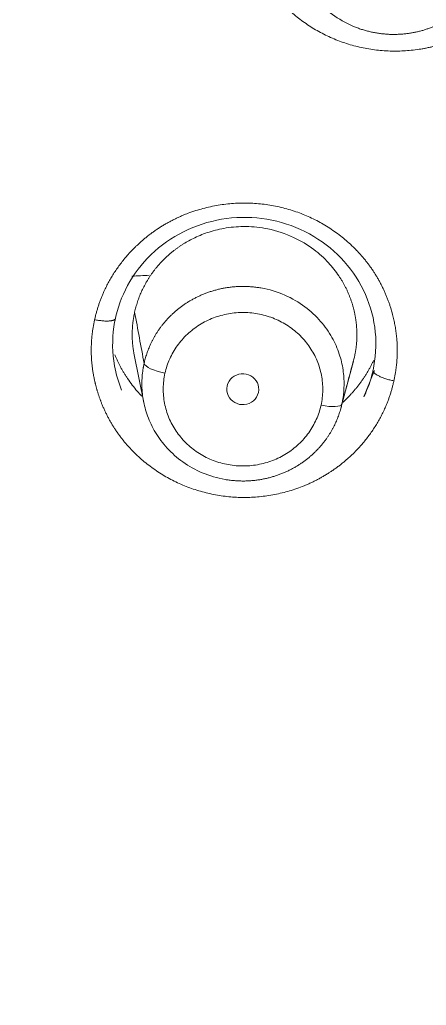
# Model space of a CAD drawing. Extents: x 6534 to 7663, y 0 to 827.
# Drawn here: x 7068.23 to 7073.93, y 531.49 to 545.31 of the extents above; entities that cross this region are included whole.
import ezdxf

# ---------------------------------------------------------------- set-up
doc = ezdxf.new("R2010")
doc.units = 0
doc.header["$LTSCALE"] = 30
doc.header["$MEASUREMENT"] = 0
doc.layers.add('1', color=7, linetype='CONTINUOUS')

msp = doc.modelspace()

# ---------------------------------------------------------------- linework, layer by layer
at = {"layer": '1', "color": 7, "linetype": 'Continuous', "lineweight": 18}
for p, q in [((7069.836, 540.612), (7069.971, 539.945)), ((7072.736, 539.864), (7072.913, 540.523))]:
    msp.add_line(p, q, dxfattribs=at)
for centre, major_axis, ratio, start_param, end_param in [((7103.394, 533.921), (62.577, 0), 0.961466, 0, 3.141593), ((7103.394, 533.307), (-60.5, 0), 0.961466, 4.72417, 7.004197), ((7103.394, 533.445), (60, 0), 0.961466, 1.582577, 4.712389), ((7103.394, 533.445), (-59.925, 0), 0.961466, 4.712389, 7.853982), ((7070.269, 540.435), (-0.293, 0.065), 0.268941, 0.113132, 1.630108), ((7072.458, 539.987), (0.293, -0.065), 0.268891, 4.771835, 6.271369), ((7103.394, 533.775), (60, 0), 0.961466, 3.141593, 4.11151)]:
    msp.add_ellipse(centre, major_axis=major_axis, ratio=ratio, start_param=start_param, end_param=end_param, dxfattribs=at)
at = {"layer": '1', "color": 7, "linetype": 'Continuous', "lineweight": 13}
for centre, major_axis, start_param, end_param in [((7103.394, 533.601), (61.963, 0), 1.570796, 3.141593), ((7103.394, 533.307), (59.425, 0), 1.570796, 4.70194), ((7103.394, 533.307), (57.948, 0), 1.579187, 4.712389), ((7103.394, 533.352), (57.403, 0), 1.579486, 4.712389)]:
    msp.add_ellipse(centre, major_axis=major_axis, ratio=0.961466, start_param=start_param, end_param=end_param, dxfattribs=at)
at = {"layer": '1', "color": 7, "linetype": 'Continuous', "lineweight": 18}
for points, degree, knots in [([(7040.495, 539.074), (7040.495, 540.309), (7040.535, 541.529), (7040.686, 543.933), (7040.799, 545.118), (7041.09, 547.449), (7041.269, 548.594), (7041.688, 550.845), (7041.928, 551.949), (7042.462, 554.113), (7042.757, 555.173), (7043.395, 557.248), (7043.738, 558.262), (7044.468, 560.243), (7044.854, 561.21), (7045.665, 563.095), (7046.089, 564.014), (7046.968, 565.802), (7047.424, 566.672), (7048.362, 568.363), (7048.845, 569.185), (7049.832, 570.779), (7050.336, 571.552), (7051.362, 573.051), (7051.884, 573.776), (7052.939, 575.18), (7053.473, 575.859), (7054.55, 577.171), (7055.092, 577.804), (7056.182, 579.025), (7056.729, 579.614), (7057.55, 580.465), (7057.961, 580.883), (7058.44, 581.356), (7058.679, 581.589), (7058.799, 581.705), (7058.858, 581.763), (7058.888, 581.792), (7058.903, 581.806), (7058.911, 581.813), (7058.914, 581.817), (7058.916, 581.818), (7058.917, 581.819), (7058.918, 581.82), (7058.918, 581.82), (7058.918, 581.82), (7058.918, 581.82), (7060.391, 583.236), (7061.936, 584.58), (7065.15, 587.109), (7066.82, 588.296), (7070.268, 590.502), (7072.046, 591.521), (7075.692, 593.385), (7077.56, 594.228), (7081.367, 595.734), (7083.306, 596.396), (7087.236, 597.532), (7089.227, 598.007), (7093.242, 598.768), (7095.265, 599.053), (7099.325, 599.434), (7101.361, 599.529), (7103.394, 599.529)], 3, [0, 0, 0, 0, 0.03125, 0.03125, 0.0625, 0.0625, 0.09375, 0.09375, 0.125, 0.125, 0.15625, 0.15625, 0.1875, 0.1875, 0.21875, 0.21875, 0.25, 0.25, 0.28125, 0.28125, 0.3125, 0.3125, 0.34375, 0.34375, 0.375, 0.375, 0.40625, 0.40625, 0.4375, 0.4375, 0.46875, 0.46875, 0.484375, 0.492188, 0.496094, 0.498047, 0.499023, 0.499512, 0.499756, 0.499878, 0.499939, 0.499969, 0.499985, 0.499992, 0.499996, 0.499996, 0.5, 0.5, 0.5625, 0.5625, 0.625, 0.625, 0.6875, 0.6875, 0.75, 0.75, 0.8125, 0.8125, 0.875, 0.875, 0.9375, 0.9375, 1, 1, 1, 1]), ([(7072.183, 547.021), (7072.181, 547.016), (7072.176, 547.006), (7072.169, 546.99), (7072.162, 546.975), (7072.156, 546.958), (7072.127, 546.884), (7072.084, 546.742), (7072.055, 546.523), (7072.065, 546.286), (7072.123, 546.037), (7072.237, 545.787), (7072.412, 545.551), (7072.648, 545.346), (7072.857, 545.234), (7072.998, 545.182), (7073.054, 545.164), (7073.11, 545.149), (7073.166, 545.135), (7073.222, 545.124), (7073.278, 545.115), (7073.334, 545.109), (7073.39, 545.104), (7073.445, 545.102), (7073.5, 545.102), (7073.554, 545.104), (7073.607, 545.107), (7073.66, 545.113), (7073.712, 545.12), (7073.763, 545.129), (7073.813, 545.14), (7073.862, 545.152), (7073.911, 545.166), (7073.958, 545.182), (7074.004, 545.198), (7074.049, 545.217), (7074.093, 545.236), (7074.136, 545.257), (7074.177, 545.278), (7074.217, 545.301), (7074.256, 545.325), (7074.294, 545.349), (7074.331, 545.375), (7074.366, 545.401), (7074.4, 545.428), (7074.432, 545.456), (7074.464, 545.484), (7074.494, 545.512), (7074.522, 545.542), (7074.55, 545.571), (7074.576, 545.601), (7074.601, 545.632), (7074.625, 545.662), (7074.648, 545.693), (7074.669, 545.724), (7074.69, 545.755), (7074.709, 545.786), (7074.727, 545.817), (7074.744, 545.848), (7074.76, 545.879), (7074.769, 545.9), (7074.774, 545.911)], 3, [0, 0, 0, 0, 0.003868, 0.007805, 0.01181, 0.015885, 0.020029, 0.067453, 0.118817, 0.17412, 0.233359, 0.296531, 0.363634, 0.434665, 0.50962, 0.522975, 0.536211, 0.549327, 0.562323, 0.575199, 0.587955, 0.600592, 0.613109, 0.625506, 0.637783, 0.64994, 0.661978, 0.673896, 0.685694, 0.697372, 0.708931, 0.72037, 0.731689, 0.742888, 0.753967, 0.764927, 0.775767, 0.786487, 0.797088, 0.807568, 0.817929, 0.82817, 0.838292, 0.848293, 0.858175, 0.867937, 0.87758, 0.887103, 0.896505, 0.905789, 0.914952, 0.923996, 0.932919, 0.941724, 0.950408, 0.958973, 0.967418, 0.975743, 0.983948, 0.992034, 1, 1, 1, 1]), ([(7069.575, 541.131), (7069.577, 541.138), (7069.617, 541.316), (7069.755, 541.658), (7070.106, 542.084), (7070.58, 542.392), (7071.13, 542.549), (7071.703, 542.539), (7072.246, 542.363), (7072.708, 542.037), (7073.046, 541.593), (7073.229, 541.07), (7073.237, 540.659), (7073.196, 540.436), (7073.187, 540.394)], 3, [0, 0, 0, 0, 0.004006, 0.097881, 0.195244, 0.292934, 0.390567, 0.488215, 0.58585, 0.683515, 0.781115, 0.878793, 0.976719, 1, 1, 1, 1]), ([(7069.843, 541.209), (7069.846, 541.221), (7069.852, 541.245), (7069.861, 541.281), (7069.872, 541.317), (7069.883, 541.353), (7069.895, 541.389), (7069.908, 541.424), (7069.923, 541.459), (7069.938, 541.494), (7069.954, 541.529), (7069.971, 541.563), (7069.989, 541.597), (7070.007, 541.63), (7070.027, 541.663), (7070.048, 541.696), (7070.069, 541.728), (7070.092, 541.76), (7070.115, 541.791), (7070.139, 541.822), (7070.164, 541.852), (7070.19, 541.882), (7070.217, 541.911), (7070.244, 541.939), (7070.272, 541.967), (7070.302, 541.994), (7070.331, 542.021), (7070.362, 542.047), (7070.394, 542.072), (7070.426, 542.096), (7070.459, 542.12), (7070.492, 542.143), (7070.566, 542.19), (7070.695, 542.261), (7070.895, 542.34), (7071.136, 542.397), (7071.415, 542.418), (7071.739, 542.383), (7072.065, 542.275), (7072.35, 542.104), (7072.558, 541.916), (7072.668, 541.777), (7072.718, 541.701), (7072.73, 541.683), (7072.741, 541.665), (7072.752, 541.647), (7072.763, 541.629), (7072.774, 541.61), (7072.784, 541.591), (7072.794, 541.573), (7072.803, 541.554), (7072.813, 541.535), (7072.822, 541.516), (7072.831, 541.497), (7072.839, 541.477), (7072.847, 541.458), (7072.855, 541.439), (7072.863, 541.419), (7072.87, 541.4), (7072.877, 541.38), (7072.884, 541.36), (7072.891, 541.341), (7072.897, 541.321), (7072.903, 541.301), (7072.909, 541.281), (7072.914, 541.261), (7072.919, 541.241), (7072.924, 541.221), (7072.928, 541.201), (7072.932, 541.18), (7072.936, 541.16), (7072.94, 541.14), (7072.943, 541.12), (7072.946, 541.1), (7072.949, 541.079), (7072.951, 541.059), (7072.954, 541.039), (7072.955, 541.018), (7072.957, 540.998), (7072.958, 540.978), (7072.959, 540.958), (7072.96, 540.937), (7072.961, 540.917), (7072.961, 540.897), (7072.961, 540.877), (7072.96, 540.857), (7072.96, 540.836), (7072.959, 540.816), (7072.958, 540.796), (7072.956, 540.776), (7072.954, 540.756), (7072.952, 540.736), (7072.95, 540.716), (7072.947, 540.697), (7072.945, 540.677), (7072.941, 540.657), (7072.938, 540.637), (7072.934, 540.618), (7072.931, 540.598), (7072.928, 540.585), (7072.926, 540.579)], 3, [0, 0, 0, 0, 0.007813, 0.015643, 0.023491, 0.031355, 0.039237, 0.047135, 0.055051, 0.062984, 0.070934, 0.078901, 0.086885, 0.094886, 0.102905, 0.11094, 0.118993, 0.127062, 0.135149, 0.143253, 0.151374, 0.159512, 0.167668, 0.17584, 0.18403, 0.192237, 0.200461, 0.208702, 0.21696, 0.225235, 0.233528, 0.241838, 0.250165, 0.287539, 0.331219, 0.381203, 0.437487, 0.500068, 0.577267, 0.644638, 0.702162, 0.749821, 0.754275, 0.758723, 0.763167, 0.767606, 0.77204, 0.776469, 0.780893, 0.785312, 0.789727, 0.794136, 0.798541, 0.80294, 0.807335, 0.811725, 0.816109, 0.820489, 0.824864, 0.829234, 0.833599, 0.83796, 0.842315, 0.846665, 0.851011, 0.855351, 0.859687, 0.864018, 0.868343, 0.872664, 0.87698, 0.881291, 0.885597, 0.889899, 0.894195, 0.898486, 0.902773, 0.907054, 0.911331, 0.915602, 0.919869, 0.924131, 0.928388, 0.932639, 0.936886, 0.941129, 0.945366, 0.949598, 0.953825, 0.958048, 0.962265, 0.966477, 0.970685, 0.974888, 0.979085, 0.983278, 0.987466, 0.991649, 0.995827, 1, 1, 1, 1]), ([(7072.75, 539.922), (7072.752, 539.928), (7072.754, 539.939), (7072.758, 539.957), (7072.761, 539.974), (7072.764, 539.99), (7072.775, 540.062), (7072.786, 540.198), (7072.772, 540.406), (7072.718, 540.631), (7072.616, 540.863), (7072.455, 541.091), (7072.233, 541.297), (7071.949, 541.462), (7071.711, 541.534), (7071.556, 541.557), (7071.497, 541.564), (7071.439, 541.568), (7071.381, 541.57), (7071.323, 541.569), (7071.267, 541.567), (7071.21, 541.562), (7071.155, 541.555), (7071.101, 541.547), (7071.047, 541.536), (7070.994, 541.523), (7070.943, 541.509), (7070.892, 541.493), (7070.843, 541.475), (7070.795, 541.456), (7070.748, 541.435), (7070.703, 541.413), (7070.659, 541.39), (7070.616, 541.366), (7070.574, 541.34), (7070.534, 541.313), (7070.495, 541.285), (7070.458, 541.257), (7070.422, 541.227), (7070.388, 541.197), (7070.355, 541.166), (7070.323, 541.134), (7070.293, 541.102), (7070.265, 541.069), (7070.237, 541.036), (7070.211, 541.003), (7070.187, 540.969), (7070.164, 540.935), (7070.142, 540.9), (7070.122, 540.866), (7070.102, 540.831), (7070.084, 540.797), (7070.068, 540.762), (7070.052, 540.728), (7070.038, 540.693), (7070.025, 540.659), (7070.013, 540.625), (7070.002, 540.591), (7069.992, 540.557), (7069.983, 540.523), (7069.978, 540.501), (7069.976, 540.49)], 3, [0, 0, 0, 0, 0.004261, 0.008394, 0.012398, 0.016275, 0.020023, 0.063382, 0.111845, 0.165408, 0.224069, 0.287823, 0.356668, 0.430599, 0.509612, 0.522989, 0.536244, 0.54938, 0.562394, 0.575288, 0.588061, 0.600714, 0.613245, 0.625657, 0.637947, 0.650117, 0.662166, 0.674094, 0.685902, 0.697589, 0.709155, 0.7206, 0.731925, 0.743129, 0.754212, 0.765175, 0.776017, 0.786738, 0.797338, 0.807818, 0.818177, 0.828415, 0.838533, 0.848529, 0.858405, 0.868161, 0.877795, 0.887309, 0.896702, 0.905974, 0.915126, 0.924157, 0.933067, 0.941856, 0.950525, 0.959072, 0.967499, 0.975806, 0.983991, 0.992056, 1, 1, 1, 1]), ([(7069.661, 540.117), (7069.616, 540.227), (7069.532, 540.518), (7069.525, 540.865), (7069.566, 541.088), (7069.575, 541.131)], 3, [0, 0, 0, 0, 0.344014, 0.873476, 1, 1, 1, 1]), ([(7069.838, 540.606), (7069.838, 540.606), (7069.836, 540.614), (7069.833, 540.627), (7069.83, 540.648), (7069.827, 540.668), (7069.824, 540.688), (7069.821, 540.708), (7069.818, 540.729), (7069.816, 540.749), (7069.814, 540.769), (7069.813, 540.789), (7069.811, 540.81), (7069.81, 540.83), (7069.81, 540.85), (7069.809, 540.871), (7069.809, 540.891), (7069.809, 540.911), (7069.809, 540.931), (7069.81, 540.951), (7069.811, 540.971), (7069.812, 540.991), (7069.814, 541.012), (7069.815, 541.031), (7069.817, 541.051), (7069.82, 541.071), (7069.822, 541.091), (7069.825, 541.111), (7069.828, 541.131), (7069.832, 541.15), (7069.835, 541.17), (7069.839, 541.189), (7069.842, 541.202), (7069.843, 541.209)], 3, [0, 0, 0, 0, 0.00211, 0.035929, 0.06971, 0.103452, 0.137156, 0.170822, 0.204449, 0.238038, 0.271589, 0.305101, 0.338575, 0.37201, 0.405407, 0.438766, 0.472086, 0.505369, 0.538612, 0.571818, 0.604985, 0.638113, 0.671204, 0.704256, 0.737269, 0.770245, 0.803182, 0.836081, 0.868941, 0.901763, 0.934547, 0.967293, 1, 1, 1, 1]), ([(7069.293, 540.203), (7069.281, 540.25), (7069.193, 540.7), (7069.282, 541.104)], 2, [0, 0, 0, 0.108536, 1, 1, 1]), ([(7069.565, 540.613), (7069.568, 540.605), (7069.577, 540.584), (7069.592, 540.549), (7069.611, 540.509), (7069.631, 540.47), (7069.651, 540.431), (7069.673, 540.392), (7069.696, 540.354), (7069.72, 540.316), (7069.777, 540.229), (7069.85, 540.133), (7069.922, 540.054), (7069.943, 540.032)], 3, [0, 0, 0, 0, 0.037461, 0.100648, 0.163986, 0.227474, 0.291113, 0.354902, 0.418842, 0.482933, 0.547174, 0.867774, 1, 1, 1, 1]), ([(7069.976, 540.49), (7069.975, 540.485), (7069.972, 540.474), (7069.969, 540.457), (7069.966, 540.44), (7069.963, 540.423), (7069.95, 540.345), (7069.939, 540.198), (7069.958, 539.978), (7070.02, 539.747), (7070.13, 539.515), (7070.296, 539.294), (7070.517, 539.098), (7070.793, 538.944), (7071.022, 538.877), (7071.17, 538.854), (7071.229, 538.848), (7071.287, 538.844), (7071.345, 538.842), (7071.402, 538.842), (7071.459, 538.845), (7071.515, 538.85), (7071.571, 538.856), (7071.625, 538.865), (7071.679, 538.876), (7071.731, 538.888), (7071.783, 538.903), (7071.833, 538.919), (7071.882, 538.936), (7071.93, 538.955), (7071.977, 538.976), (7072.023, 538.998), (7072.067, 539.021), (7072.11, 539.046), (7072.151, 539.071), (7072.191, 539.098), (7072.23, 539.126), (7072.267, 539.154), (7072.303, 539.184), (7072.337, 539.214), (7072.37, 539.245), (7072.402, 539.277), (7072.432, 539.309), (7072.461, 539.342), (7072.488, 539.375), (7072.514, 539.408), (7072.539, 539.442), (7072.562, 539.476), (7072.584, 539.511), (7072.604, 539.545), (7072.624, 539.58), (7072.642, 539.614), (7072.658, 539.649), (7072.674, 539.683), (7072.688, 539.718), (7072.701, 539.752), (7072.713, 539.787), (7072.724, 539.821), (7072.734, 539.855), (7072.743, 539.888), (7072.748, 539.911), (7072.75, 539.922)], 3, [0, 0, 0, 0, 0.003868, 0.007805, 0.01181, 0.015885, 0.020029, 0.067453, 0.118817, 0.17412, 0.233359, 0.296531, 0.363634, 0.434665, 0.50962, 0.522975, 0.536211, 0.549327, 0.562323, 0.575199, 0.587955, 0.600592, 0.613109, 0.625506, 0.637783, 0.64994, 0.661978, 0.673896, 0.685694, 0.697372, 0.708931, 0.72037, 0.731689, 0.742888, 0.753967, 0.764927, 0.775767, 0.786487, 0.797088, 0.807568, 0.817929, 0.82817, 0.838292, 0.848293, 0.858175, 0.867937, 0.87758, 0.887103, 0.896505, 0.905789, 0.914952, 0.923996, 0.932919, 0.941724, 0.950408, 0.958973, 0.967418, 0.975743, 0.983948, 0.992034, 1, 1, 1, 1]), ([(7072.76, 539.941), (7072.764, 539.945), (7072.775, 539.955), (7072.791, 539.97), (7072.808, 539.987), (7072.824, 540.003), (7072.841, 540.02), (7072.857, 540.037), (7072.873, 540.054), (7072.889, 540.071), (7072.904, 540.088), (7072.919, 540.106), (7072.934, 540.123), (7072.949, 540.141), (7072.963, 540.159), (7072.978, 540.177), (7072.992, 540.195), (7073.005, 540.214), (7073.019, 540.232), (7073.032, 540.251), (7073.045, 540.269), (7073.058, 540.288), (7073.07, 540.307), (7073.083, 540.327), (7073.095, 540.346), (7073.107, 540.365), (7073.118, 540.385), (7073.129, 540.404), (7073.14, 540.424), (7073.151, 540.444), (7073.162, 540.463), (7073.172, 540.483), (7073.182, 540.504), (7073.19, 540.52), (7073.195, 540.53), (7073.196, 540.533)], 3, [0, 0, 0, 0, 0.026475, 0.057949, 0.089389, 0.120792, 0.152161, 0.183494, 0.214792, 0.246054, 0.277281, 0.308473, 0.339629, 0.37075, 0.401836, 0.432886, 0.463901, 0.49488, 0.525824, 0.556733, 0.587607, 0.618445, 0.649247, 0.680014, 0.710746, 0.741443, 0.772104, 0.802729, 0.833319, 0.863874, 0.894394, 0.924878, 0.955326, 0.985739, 1, 1, 1, 1]), ([(7073.187, 540.394), (7073.186, 540.387), (7073.157, 540.26), (7073.113, 540.136), (7073.06, 540.024)], 3, [0, 0, 0, 0, 0.051983, 1, 1, 1, 1])]:
    msp.add_open_spline(points, degree=degree, knots=knots, dxfattribs=at)
at = {"layer": '1', "color": 7, "linetype": 'Continuous', "lineweight": 13}
for points, degree, knots in [([(7075.456, 546.092), (7075.282, 545.717), (7074.821, 545.298), (7074.463, 545.078), (7074.265, 545.005), (7073.868, 544.858), (7073.011, 544.88), (7072.232, 545.214), (7071.643, 545.811), (7071.491, 546.193), (7071.416, 546.381), (7071.381, 546.583), (7071.346, 546.782), (7071.36, 547.394), (7071.535, 547.77)], 2, [0, 0, 0, 0.125, 0.1875, 0.25, 0.25, 0.375, 0.5, 0.625, 0.75, 0.75, 0.8125, 0.8125, 0.875, 1, 1, 1]), ([(7069.282, 541.104), (7069.371, 541.506), (7069.731, 542.008), (7070.034, 542.294), (7070.211, 542.405), (7070.568, 542.628), (7071.411, 542.778), (7072.246, 542.607), (7072.95, 542.14), (7073.182, 541.797), (7073.296, 541.628), (7073.374, 541.438), (7073.451, 541.25), (7073.569, 540.649), (7073.48, 540.246)], 2, [0, 0, 0, 0.125, 0.1875, 0.25, 0.25, 0.375, 0.5, 0.625, 0.75, 0.75, 0.8125, 0.8125, 0.875, 1, 1, 1]), ([(7070.269, 540.352), (7070.284, 540.421), (7070.306, 540.488), (7070.364, 540.618), (7070.4, 540.68), (7070.483, 540.796), (7070.53, 540.85), (7070.635, 540.948), (7070.692, 540.992), (7070.815, 541.069), (7070.881, 541.102), (7071.017, 541.154), (7071.087, 541.173), (7071.231, 541.199), (7071.305, 541.205), (7071.451, 541.203), (7071.524, 541.195), (7071.668, 541.166), (7071.738, 541.145), (7071.872, 541.089), (7071.937, 541.055), (7072.057, 540.975), (7072.114, 540.93), (7072.216, 540.829), (7072.262, 540.773), (7072.342, 540.655), (7072.375, 540.593), (7072.43, 540.462), (7072.45, 540.394), (7072.477, 540.255), (7072.483, 540.185), (7072.481, 540.044), (7072.473, 539.974), (7072.458, 539.905)], 3, [0, 0, 0, 0, 0.0625, 0.0625, 0.125, 0.125, 0.1875, 0.1875, 0.25, 0.25, 0.3125, 0.3125, 0.375, 0.375, 0.4375, 0.4375, 0.5, 0.5, 0.5625, 0.5625, 0.625, 0.625, 0.6875, 0.6875, 0.75, 0.75, 0.8125, 0.8125, 0.875, 0.875, 0.9375, 0.9375, 1, 1, 1, 1]), ([(7072.458, 539.905), (7072.442, 539.836), (7072.42, 539.769), (7072.362, 539.639), (7072.327, 539.577), (7072.244, 539.461), (7072.196, 539.407), (7072.092, 539.309), (7072.034, 539.265), (7071.911, 539.188), (7071.846, 539.155), (7071.71, 539.103), (7071.639, 539.084), (7071.495, 539.058), (7071.422, 539.052), (7071.275, 539.054), (7071.202, 539.062), (7071.059, 539.091), (7070.989, 539.112), (7070.854, 539.168), (7070.79, 539.202), (7070.669, 539.282), (7070.613, 539.327), (7070.511, 539.428), (7070.465, 539.484), (7070.385, 539.602), (7070.351, 539.664), (7070.297, 539.795), (7070.276, 539.863), (7070.25, 540.002), (7070.244, 540.072), (7070.245, 540.213), (7070.254, 540.283), (7070.269, 540.352)], 3, [0, 0, 0, 0, 0.0625, 0.0625, 0.125, 0.125, 0.1875, 0.1875, 0.25, 0.25, 0.3125, 0.3125, 0.375, 0.375, 0.4375, 0.4375, 0.5, 0.5, 0.5625, 0.5625, 0.625, 0.625, 0.6875, 0.6875, 0.75, 0.75, 0.8125, 0.8125, 0.875, 0.875, 0.9375, 0.9375, 1, 1, 1, 1]), ([(7073.48, 540.246), (7073.391, 539.844), (7073.031, 539.342), (7072.728, 539.056), (7072.55, 538.945), (7072.193, 538.721), (7071.351, 538.572), (7070.516, 538.743), (7069.812, 539.209), (7069.58, 539.552), (7069.466, 539.721), (7069.388, 539.912), (7069.329, 540.054), (7069.293, 540.203)], 2, [0, 0, 0, 0.145386, 0.218079, 0.290772, 0.290772, 0.436157, 0.581543, 0.726929, 0.872315, 0.872315, 0.945008, 0.945008, 1, 1, 1])]:
    msp.add_open_spline(points, degree=degree, knots=knots, dxfattribs=at)
for points in [[(7069.805, 541.713), (7069.886, 541.717), (7069.967, 541.721), (7070.049, 541.726)], [(7069.843, 541.209), (7069.888, 540.969), (7069.932, 540.73), (7069.976, 540.49)], [(7072.926, 540.579), (7072.897, 540.469), (7072.838, 540.25), (7072.78, 540.031), (7072.75, 539.922)]]:
    msp.add_open_spline(points, degree=3, dxfattribs=at)
for points, weights in [([(7069.575, 541.131), (7069.585, 541.078), (7069.462, 541.067), (7069.282, 541.104)], [1.18942143049, 0.939814675332, 0.936894100532, 1.18065970609]), ([(7073.187, 540.394), (7073.174, 540.346), (7073.298, 540.283), (7073.48, 540.246)], [1.18948210246, 0.936832935379, 0.936839299339, 1.18950119435])]:
    msp.add_rational_spline(points, weights, degree=3, dxfattribs=at)
at = {"layer": '1', "color": 7, "linetype": 'Continuous', "lineweight": 18}
for points, degree in [([(7071.581, 540.084), (7071.588, 540.135), (7071.58, 540.223), (7071.478, 540.33), (7071.339, 540.359), (7071.2, 540.302), (7071.155, 540.224), (7071.14, 540.174)], 3), ([(7073.209, 540.392), (7073.06, 540.025)], 1), ([(7071.14, 540.174), (7071.132, 540.123), (7071.141, 540.035), (7071.242, 539.928), (7071.381, 539.899), (7071.52, 539.956), (7071.566, 540.034), (7071.581, 540.084)], 3)]:
    msp.add_open_spline(points, degree=degree, dxfattribs=at)

doc.saveas('drawing.dxf')
